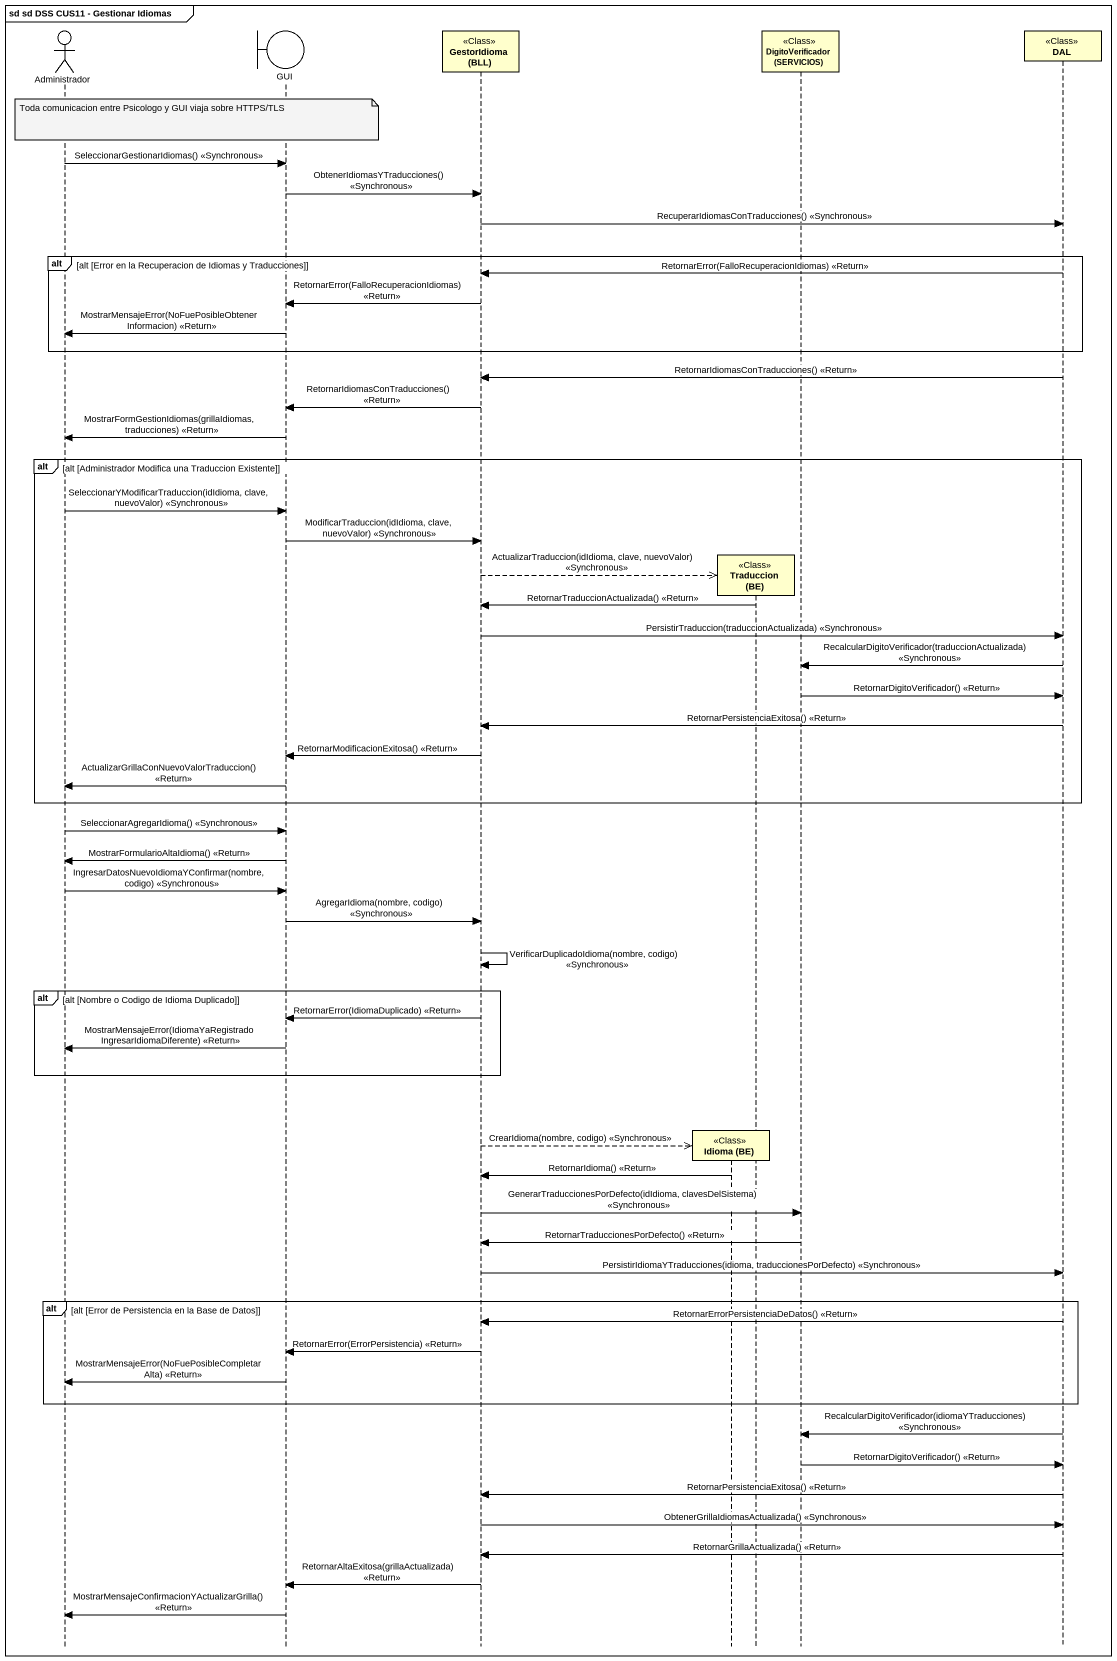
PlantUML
@startuml
mainframe sd sd DSS CUS11 - Gestionar Idiomas
hide footbox
actor Administrador
boundary GUI
participant "GestorIdioma (BLL)" as GestorIdioma_BLL <<Class>>
participant "Idioma (BE)" as Idioma_BE <<Class>>
participant "Traduccion (BE)" as Traduccion_BE <<Class>>
participant "DigitoVerificador (SERVICIOS)" as DigitoVerificador_SERVICIOS <<Class>>
participant DAL <<Class>>

note over GUI : Toda comunicacion entre Psicologo y GUI viaja sobre HTTPS/TLS
Administrador -> GUI : SeleccionarGestionarIdiomas() <<Synchronous>>
GUI -> GestorIdioma_BLL : ObtenerIdiomasYTraducciones() <<Synchronous>>
GestorIdioma_BLL -> DAL : RecuperarIdiomasConTraducciones() <<Synchronous>>
alt alt [Error en la Recuperacion de Idiomas y Traducciones]
  DAL -> GestorIdioma_BLL : RetornarError(FalloRecuperacionIdiomas) <<Return>>
  GestorIdioma_BLL -> GUI : RetornarError(FalloRecuperacionIdiomas) <<Return>>
  GUI -> Administrador : MostrarMensajeError(NoFuePosibleObtenerInformacion) <<Return>>
end
DAL -> GestorIdioma_BLL : RetornarIdiomasConTraducciones() <<Return>>
GestorIdioma_BLL -> GUI : RetornarIdiomasConTraducciones() <<Return>>
GUI -> Administrador : MostrarFormGestionIdiomas(grillaIdiomas, traducciones) <<Return>>
alt alt [Administrador Modifica una Traduccion Existente]
  Administrador -> GUI : SeleccionarYModificarTraduccion(idIdioma, clave, nuevoValor) <<Synchronous>>
  GUI -> GestorIdioma_BLL : ModificarTraduccion(idIdioma, clave, nuevoValor) <<Synchronous>>
  GestorIdioma_BLL -->> Traduccion_BE ** : ActualizarTraduccion(idIdioma, clave, nuevoValor) <<Synchronous>>
  Traduccion_BE -> GestorIdioma_BLL : RetornarTraduccionActualizada() <<Return>>
  GestorIdioma_BLL -> DAL : PersistirTraduccion(traduccionActualizada) <<Synchronous>>
  DAL -> DigitoVerificador_SERVICIOS : RecalcularDigitoVerificador(traduccionActualizada) <<Synchronous>>
  DigitoVerificador_SERVICIOS -> DAL : RetornarDigitoVerificador() <<Return>>
  DAL -> GestorIdioma_BLL : RetornarPersistenciaExitosa() <<Return>>
  GestorIdioma_BLL -> GUI : RetornarModificacionExitosa() <<Return>>
  GUI -> Administrador : ActualizarGrillaConNuevoValorTraduccion() <<Return>>
end
Administrador -> GUI : SeleccionarAgregarIdioma() <<Synchronous>>
GUI -> Administrador : MostrarFormularioAltaIdioma() <<Return>>
Administrador -> GUI : IngresarDatosNuevoIdiomaYConfirmar(nombre, codigo) <<Synchronous>>
GUI -> GestorIdioma_BLL : AgregarIdioma(nombre, codigo) <<Synchronous>>
GestorIdioma_BLL -> GestorIdioma_BLL : VerificarDuplicadoIdioma(nombre, codigo) <<Synchronous>>
alt alt [Nombre o Codigo de Idioma Duplicado]
  GestorIdioma_BLL -> GUI : RetornarError(IdiomaDuplicado) <<Return>>
  GUI -> Administrador : MostrarMensajeError(IdiomaYaRegistradoIngresarIdiomaDiferente) <<Return>>
end
GestorIdioma_BLL -->> Idioma_BE ** : CrearIdioma(nombre, codigo) <<Synchronous>>
Idioma_BE -> GestorIdioma_BLL : RetornarIdioma() <<Return>>
GestorIdioma_BLL -> DigitoVerificador_SERVICIOS : GenerarTraduccionesPorDefecto(idIdioma, clavesDelSistema) <<Synchronous>>
DigitoVerificador_SERVICIOS -> GestorIdioma_BLL : RetornarTraduccionesPorDefecto() <<Return>>
GestorIdioma_BLL -> DAL : PersistirIdiomaYTraducciones(idioma, traduccionesPorDefecto) <<Synchronous>>
alt alt [Error de Persistencia en la Base de Datos]
  DAL -> GestorIdioma_BLL : RetornarErrorPersistenciaDeDatos() <<Return>>
  GestorIdioma_BLL -> GUI : RetornarError(ErrorPersistencia) <<Return>>
  GUI -> Administrador : MostrarMensajeError(NoFuePosibleCompletarAlta) <<Return>>
end
DAL -> DigitoVerificador_SERVICIOS : RecalcularDigitoVerificador(idiomaYTraducciones) <<Synchronous>>
DigitoVerificador_SERVICIOS -> DAL : RetornarDigitoVerificador() <<Return>>
DAL -> GestorIdioma_BLL : RetornarPersistenciaExitosa() <<Return>>
GestorIdioma_BLL -> DAL : ObtenerGrillaIdiomasActualizada() <<Synchronous>>
DAL -> GestorIdioma_BLL : RetornarGrillaActualizada() <<Return>>
GestorIdioma_BLL -> GUI : RetornarAltaExitosa(grillaActualizada) <<Return>>
GUI -> Administrador : MostrarMensajeConfirmacionYActualizarGrilla() <<Return>>
@enduml
